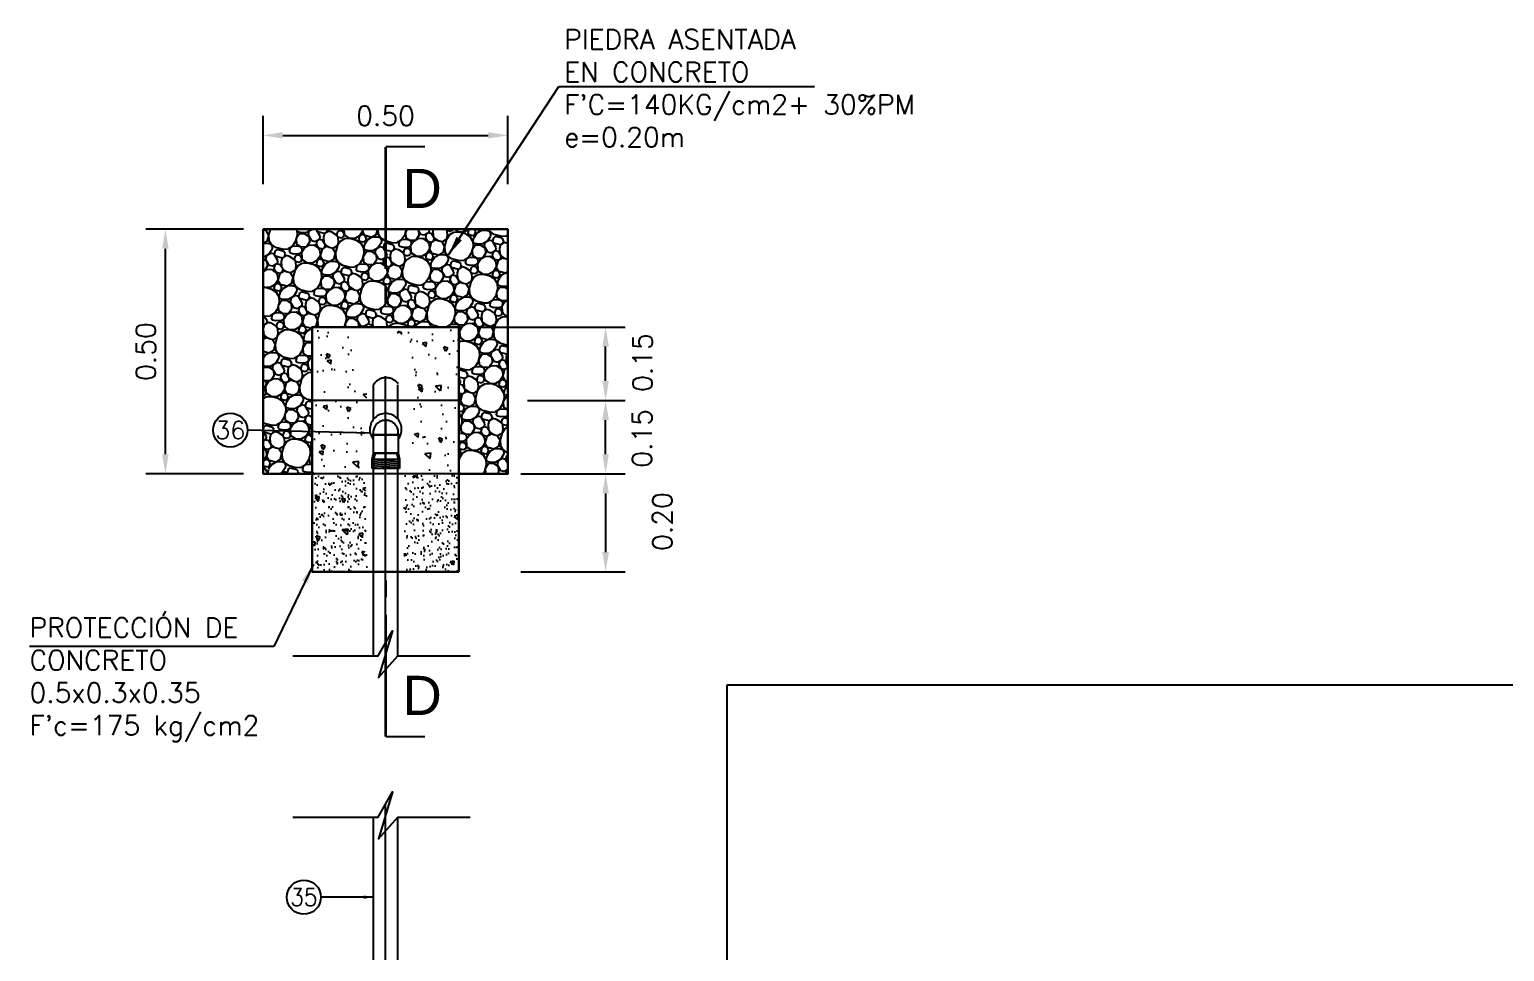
# Model space of a CAD drawing. Header units: metres. Extents: x -90 to 2507, y -28 to 972.
# Drawn here: x 149.671 to 152.687, y 197.956 to 199.84 of the extents above; entities that cross this region are included whole.
import ezdxf
from ezdxf.enums import TextEntityAlignment as Align

# ---------------------------------------------------------------- set-up
doc = ezdxf.new("R2010")
doc.units = ezdxf.units.M
for name, pattern in [('CENTER', [50.8, 31.75, -6.35, 6.35, -6.35]), ('DASHED', [19.05, 12.7, -6.35]), ('HIDDEN', [9.525, 6.35, -3.175]), ('HIDDEN2', [0.1875, 0.125, -0.0625])]:
    doc.linetypes.add(name, pattern=pattern)
for name, color, linetype in [('A-MURO', 6, 'Continuous'), ('G-achurado', 9, 'Continuous'), ('G-acotado', 8, 'Continuous'), ('G-ejes', 9, 'CENTER'), ('G-proyecciones', 2, 'HIDDEN'), ('G-SIMBOLOGIA', 2, 'Continuous'), ('G-textos-notas', 7, 'Continuous'), ('S-TUBERIAS-NUEVAS', 3, 'Continuous')]:
    doc.layers.add(name, color=color, linetype=linetype)
doc.styles.add('01COTAS', font='romans.shx')
doc.styles.add('ARIAL', font='arial.ttf', dxfattribs={"height": 1})
doc.dimstyles.new('DIM-10-CORTE', dxfattribs={"dimscale": 0.01, "dimtxt": 2, "dimasz": 2, "dimexe": 2, "dimexo": 2, "dimgap": 1, "dimtad": 1, "dimtih": 1, "dimtoh": 1, "dimdsep": 46, "dimtxsty": '01COTAS', "dimcen": 25, "dimclrd": 256, "dimclre": 256, "dimclrt": 7, "dimadec": 0, "dimazin": 0, "dimtfac": 1, "dimtmove": 2, "dimatfit": 3, "dimfxl": 1, "dimtolj": 1, "dimtzin": 0, "dimarcsym": 0})
doc.dimstyles.new('DIM-20-PLANTA', dxfattribs={"dimscale": 0.02, "dimtxt": 2, "dimasz": 2, "dimexe": 2, "dimexo": 2, "dimgap": 1, "dimtad": 1, "dimzin": 1, "dimdsep": 46, "dimtxsty": '01COTAS', "dimcen": 25, "dimclrd": 9, "dimclre": 9, "dimclrt": 7, "dimadec": 0, "dimazin": 0, "dimtfac": 1, "dimtmove": 2, "dimatfit": 3, "dimfxl": 1, "dimtolj": 1, "dimtzin": 0, "dimarcsym": 0})

# ---------------------------------------------------------------- blocks, each defined once
blk = doc.blocks.new('CORTE-VERTICAL')
at = {"color": 5, "const_width": 0.28}
for points in [[(0, 0), (0, -12.49)], [(0, -14.25), (0, -16)]]:
    blk.add_lwpolyline(points, dxfattribs=at)
blk.add_lwpolyline([(4, 0), (0, 0)])
at = {"color": 3, "style": 'ARIAL'}
blk.add_attdef('A', text='', height=4, dxfattribs=at).set_placement((3.44, -2.77), align=Align.MIDDLE)
blk = doc.blocks.new('*D147')
at = {"layer": 'Defpoints', "color": 0, "transparency": 16777216}
for p in [(150.6358, 198.9319), (150.6358, 198.7319), (150.8492, 198.7319)]:
    blk.add_point(p, dxfattribs=at)
at = {"layer": 'G-achurado', "color": 9, "lineweight": -2, "transparency": 16777216}
for p, q in [((150.6758, 198.9319), (150.8892, 198.9319)), ((150.8492, 198.8919), (150.8492, 198.7719)), ((150.6758, 198.7319), (150.8892, 198.7319))]:
    blk.add_line(p, q, dxfattribs=at)
at = {"layer": 'G-achurado', "color": 9, "transparency": 16777216}
for points in [[(150.8425, 198.8919), (150.8559, 198.8919), (150.8492, 198.9319)], [(150.8425, 198.7719), (150.8559, 198.7719), (150.8492, 198.7319)]]:
    blk.add_solid(points, dxfattribs=at)
at = {"layer": 'G-achurado', "color": 7, "transparency": 16777216, "insert": (150.965, 198.8344), "char_height": 0.04, "attachment_point": 5, "rotation": 90, "style": '01COTAS'}
blk.add_mtext('\\A1;0.20', dxfattribs=at)
blk = doc.blocks.new('*D148')
at = {"layer": 'Defpoints', "color": 0, "transparency": 16777216}
for p in [(150.6492, 199.6238), (150.1492, 199.4838), (150.6492, 199.4838)]:
    blk.add_point(p, dxfattribs=at)
at = {"layer": 'G-achurado', "color": 9, "lineweight": -2, "transparency": 16777216}
for p, q in [((150.1492, 199.5238), (150.1492, 199.6638)), ((150.6492, 199.5238), (150.6492, 199.6638)), ((150.1892, 199.6238), (150.6092, 199.6238))]:
    blk.add_line(p, q, dxfattribs=at)
at = {"layer": 'G-achurado', "color": 9, "transparency": 16777216}
for points in [[(150.1892, 199.6305), (150.1892, 199.6172), (150.1492, 199.6238)], [(150.6092, 199.6305), (150.6092, 199.6172), (150.6492, 199.6238)]]:
    blk.add_solid(points, dxfattribs=at)
at = {"layer": 'G-achurado', "color": 7, "transparency": 16777216, "insert": (150.3992, 199.6638), "char_height": 0.04, "attachment_point": 5, "style": '01COTAS'}
blk.add_mtext('\\A1;0.50', dxfattribs=at)
blk = doc.blocks.new('*D149')
at = {"layer": 'Defpoints', "color": 0, "transparency": 16777216}
for p in [(149.9492, 199.4319), (150.1492, 199.4319), (150.1492, 198.9319)]:
    blk.add_point(p, dxfattribs=at)
at = {"layer": 'G-achurado', "color": 9, "lineweight": -2, "transparency": 16777216}
for p, q in [((150.1092, 199.4319), (149.9092, 199.4319)), ((149.9492, 198.9719), (149.9492, 199.3919)), ((150.1092, 198.9319), (149.9092, 198.9319))]:
    blk.add_line(p, q, dxfattribs=at)
at = {"layer": 'G-achurado', "color": 9, "transparency": 16777216}
for points in [[(149.9425, 199.3919), (149.9559, 199.3919), (149.9492, 199.4319)], [(149.9425, 198.9719), (149.9559, 198.9719), (149.9492, 198.9319)]]:
    blk.add_solid(points, dxfattribs=at)
at = {"layer": 'G-achurado', "color": 7, "transparency": 16777216, "insert": (149.9092, 199.1819), "char_height": 0.04, "attachment_point": 5, "rotation": 90, "style": '01COTAS'}
blk.add_mtext('\\A1;0.50', dxfattribs=at)
blk = doc.blocks.new('*D150')
at = {"layer": 'Defpoints', "color": 0, "transparency": 16777216}
for p in [(150.6492, 199.0819), (150.8492, 199.0819), (150.6358, 198.9319)]:
    blk.add_point(p, dxfattribs=at)
at = {"layer": 'G-achurado', "color": 9, "lineweight": -2, "transparency": 16777216}
for p, q in [((150.6892, 199.0819), (150.8892, 199.0819)), ((150.8492, 198.9719), (150.8492, 199.0419)), ((150.6758, 198.9319), (150.8892, 198.9319))]:
    blk.add_line(p, q, dxfattribs=at)
at = {"layer": 'G-achurado', "color": 9, "transparency": 16777216}
for points in [[(150.8425, 199.0419), (150.8559, 199.0419), (150.8492, 199.0819)], [(150.8425, 198.9719), (150.8559, 198.9719), (150.8492, 198.9319)]]:
    blk.add_solid(points, dxfattribs=at)
at = {"layer": 'G-achurado', "color": 7, "transparency": 16777216, "insert": (150.9237, 199.0045), "char_height": 0.04, "attachment_point": 5, "rotation": 90, "style": '01COTAS'}
blk.add_mtext('\\A1;0.15', dxfattribs=at)
blk = doc.blocks.new('*D151')
at = {"layer": 'Defpoints', "color": 0, "transparency": 16777216}
for p in [(150.5492, 199.2319), (150.8492, 199.2319), (150.6492, 199.0819)]:
    blk.add_point(p, dxfattribs=at)
at = {"layer": 'G-achurado', "color": 9, "lineweight": -2, "transparency": 16777216}
for p, q in [((150.5892, 199.2319), (150.8892, 199.2319)), ((150.8492, 199.1219), (150.8492, 199.1919)), ((150.6892, 199.0819), (150.8892, 199.0819))]:
    blk.add_line(p, q, dxfattribs=at)
at = {"layer": 'G-achurado', "color": 9, "transparency": 16777216}
for points in [[(150.8425, 199.1919), (150.8559, 199.1919), (150.8492, 199.2319)], [(150.8425, 199.1219), (150.8559, 199.1219), (150.8492, 199.0819)]]:
    blk.add_solid(points, dxfattribs=at)
at = {"layer": 'G-achurado', "color": 7, "transparency": 16777216, "insert": (150.9246, 199.1595), "char_height": 0.04, "attachment_point": 5, "rotation": 90, "style": '01COTAS'}
blk.add_mtext('\\A1;0.15', dxfattribs=at)

msp = doc.modelspace()

# ---------------------------------------------------------------- hatches: boundary and pattern name
at = {"layer": 'G-achurado', "linetype": 'Continuous'}
h = msp.add_hatch(dxfattribs=at)
h.set_pattern_fill('STONES', color=252, scale=0.1, angle=120, style=0)
h.set_pattern_definition([(120, (347.90526, 42.95583), (-0.08660254, -0.05), [0.005, -0.015, 0.005, -0.075]), (120, (347.8841, 42.97248), (-0.08660254, -0.05), [0.005, -0.095]), (120, (347.90044, 42.92418), (-0.08660254, -0.05), [0.01, -0.09]), (120, (347.90861, 42.90003), (-0.08660254, -0.05), [0.015, -0.085]), (120, (347.87928, 42.94083), (-0.08660254, -0.05), [0.01, -0.01, 0.015, -0.065]), (120, (347.86879, 42.929), (-0.08660254, -0.05), [0.015, -0.085]), (120, (347.87696, 42.90485), (-0.08660254, -0.05), [0.015, -0.035, 0.015, -0.035]), (120, (347.87397, 42.88003), (-0.08660254, -0.05), [0.015, -0.005, 0.005, -0.075]), (120, (347.83281, 42.93132), (-0.08660254, -0.05), [0.005, -0.095]), (120, (347.83415, 42.909), (-0.08660254, -0.05), [0.01, -0.09]), (210, (347.86232, 42.85021), (0.05, -0.08660254), [0.01, -0.09]), (210, (347.91794, 42.89387), (0.05, -0.08660254), [0.005, -0.01, 0.015, -0.07]), (210, (347.89678, 42.91052), (0.05, -0.08660254), [0.02, -0.005, 0.005, -0.07]), (210, (347.86763, 42.91101), (0.05, -0.08660254), [0.015, -0.085]), (210, (347.9041, 42.93784), (0.05, -0.08660254), [0.01, -0.09]), (210, (347.83232, 42.90217), (0.05, -0.08660254), [0.01, -0.09]), (210, (347.88178, 42.9365), (0.05, -0.08660254), [0.01, -0.05, 0.005, -0.035]), (210, (347.83098, 42.92449), (0.05, -0.08660254), [0.005, -0.005, 0.005, -0.085]), (210, (347.86745, 42.95132), (0.05, -0.08660254), [0.01, -0.015, 0.01, -0.065]), (210, (347.8866, 42.96815), (0.05, -0.08660254), [0.01, -0.09]), (165, (347.929105, 42.89454), (-0.08660254, -0.05), [0.0141421, -0.02828427, 0.0212132, -0.077781786]), (165, (347.931605, 42.89021), (-0.08660254, -0.05), [0.014142136, -0.12727922]), (165, (347.895444, 42.93284), (-0.08660254, -0.05), [0.014142136, -0.12727922]), (165, (347.85714, 42.89918), (-0.08660254, -0.05), [0.014142136, -0.12727922]), (165, (347.877944, 42.96315), (-0.08660254, -0.05), [0.014142136, -0.12727922]), (165, (347.911784, 42.88454), (-0.08660254, -0.05), [0.007071068, -0.13435029]), (165, (347.8808, 42.8782), (-0.08660254, -0.05), [0.007071068, -0.13435029]), (165, (347.906114, 42.90436), (-0.08660254, -0.05), [0.007071068, -0.13435029]), (165, (347.8708, 42.89552), (-0.08660254, -0.05), [0.007071068, -0.13435029]), (165, (347.873124, 42.9315), (-0.08660254, -0.05), [0.007071068, -0.13435029]), (165, (347.82549, 42.904), (-0.08660254, -0.05), [0.007071068, -0.13435029]), (165, (347.82915, 42.91766), (-0.08660254, -0.05), [0.007071068, -0.13435029]), (165, (347.874284, 42.94949), (-0.08660254, -0.05), [0.007071068, -0.13435029]), (165, (347.893435, 42.96632), (-0.08660254, -0.05), [0.007071068, -0.13435029]), (165, (347.858794, 42.94632), (-0.08660254, -0.05), [0.007071068, -0.13435029]), (165, (347.81549, 42.92132), (-0.08660254, -0.05), [0.007071068, -0.13435029]), (165, (347.83031, 42.93565), (-0.08660254, -0.05), [0.007071068, -0.13435029]), (255, (347.83165, 42.91333), (0.05, -0.08660254), [0.007071068, -0.13435029]), (255, (347.81799, 42.91699), (0.05, -0.08660254), [0.007071068, -0.13435029]), (255, (347.83281, 42.93132), (0.05, -0.08660254), [0.007071068, -0.13435029]), (255, (347.80799, 42.93431), (0.05, -0.08660254), [0.007071068, -0.13435029]), (255, (347.8633, 42.90851), (0.05, -0.08660254), [0.007071068, -0.13435029]), (255, (347.87696, 42.90485), (0.05, -0.08660254), [0.007071068, -0.13435029]), (255, (347.913614, 42.89137), (0.05, -0.08660254), [0.007071068, -0.13435029]), (255, (347.908614, 42.90003), (0.05, -0.08660254), [0.007071068, -0.13435029]), (255, (347.8733, 42.89119), (0.05, -0.08660254), [0.007071068, -0.13435029]), (255, (347.896294, 42.88137), (0.05, -0.08660254), [0.007071068, -0.13435029]), (255, (347.879284, 42.94083), (0.05, -0.08660254), [0.007071068, -0.13435029]), (255, (347.863124, 42.94882), (0.05, -0.08660254), [0.007071068, -0.13435029]), (255, (347.877944, 42.96315), (0.05, -0.08660254), [0.007071068, -0.13435029]), (255, (347.869284, 42.95815), (0.05, -0.08660254), [0.007071068, -0.13435029]), (255, (347.884105, 42.97248), (0.05, -0.08660254), [0.007071068, -0.13435029]), (255, (347.87214, 42.8732), (0.05, -0.08660254), [0.014142136, -0.12727922]), (255, (347.873124, 42.9315), (0.05, -0.08660254), [0.014142136, -0.12727922]), (255, (347.905935, 42.94467), (0.05, -0.08660254), [0.03535534, -0.106066017]), (146.565051, (347.896964, 42.87021), (-0.05, 0.08660254), [0.01118, -0.212426798]), (146.565051, (347.915444, 42.8982), (-0.05, 0.08660254), [0.01118, -0.212426798]), (146.565051, (347.866473, 42.89302), (-0.05, 0.08660254), [0.01118, -0.212426798]), (146.565051, (347.902765, 42.960162), (-0.05, 0.08660254), [0.01118, -0.212426798]), (146.565051, (347.888614, 42.93467), (-0.05, 0.08660254), [0.01118, -0.212426798]), (146.565051, (347.866294, 42.933332), (-0.05, 0.08660254), [0.01118, -0.212426798]), (146.565051, (347.843483, 42.90284), (-0.05, 0.08660254), [0.01118, -0.212426798]), (146.565051, (347.830313, 42.935653), (-0.05, 0.08660254), [0.01118, -0.212426798]), (183.434949, (347.891964, 42.87887), (-0.0866025404, -0.05), [0.01118, -0.212426798]), (183.434949, (347.887633, 42.87637), (-0.0866025404, -0.05), [0.01118, -0.212426798]), (183.434949, (347.854643, 42.90351), (-0.0866025404, -0.05), [0.02236, -0.201246798]), (183.434949, (347.841473, 42.936323), (-0.0866025404, -0.05), [0.01118, -0.212426798]), (183.434949, (347.856964, 42.939493), (-0.0866025404, -0.05), [0.01118, -0.212426798]), (183.434949, (347.899284, 42.90619), (-0.0866025404, -0.05), [0.01118, -0.212426798]), (183.434949, (347.826653, 42.921993), (-0.0866025404, -0.05), [0.01118, -0.212426798]), (183.434949, (347.823483, 42.937483), (-0.0866025404, -0.05), [0.01118, -0.212426798]), (236.565051, (347.868483, 42.85954), (-0.08660254, -0.05), [0.01118, -0.212426798]), (236.565051, (347.910265, 42.94717), (-0.08660254, -0.05), [0.01118, -0.212426798]), (236.565051, (347.876473, 42.8757), (-0.08660254, -0.05), [0.01118, -0.212426798]), (236.565051, (347.847633, 42.945653), (-0.08660254, -0.05), [0.01118, -0.212426798]), (236.565051, (347.869464, 42.91784), (-0.08660254, -0.05), [0.01118, -0.212426798]), (236.565051, (347.837143, 42.933823), (-0.08660254, -0.05), [0.01118, -0.212426798]), (236.565051, (347.879464, 42.90052), (-0.08660254, -0.05), [0.01118, -0.212426798]), (236.565051, (347.906784, 42.8932), (-0.08660254, -0.05), [0.01118, -0.212426798]), (273.434949, (347.870313, 42.86637), (0.05, -0.0866025404), [0.01118, -0.212426798]), (273.434949, (347.900444, 42.92418), (0.05, -0.0866025404), [0.01118, -0.212426798]), (273.434949, (347.871473, 42.88436), (0.05, -0.0866025404), [0.01118, -0.212426798]), (273.434949, (347.876114, 42.956323), (0.05, -0.0866025404), [0.01118, -0.212426798]), (273.434949, (347.905265, 42.955832), (0.05, -0.0866025404), [0.01118, -0.212426798]), (273.434949, (347.830983, 42.924493), (0.05, -0.0866025404), [0.01118, -0.212426798]), (273.434949, (347.868794, 42.929), (0.05, -0.0866025404), [0.01118, -0.212426798]), (273.434949, (347.870313, 42.86637), (0.05, -0.0866025404), [0.01118, -0.212426798]), (273.434949, (347.846964, 42.956813), (0.05, -0.0866025404), [0.01118, -0.212426798]), (3.434949, (347.929105, 42.89454), (0.0866025404, 0.05), [0.01118, -0.212426798])])
h.paths.add_polyline_path([(150.1492, 199.4319), (150.1492, 198.9319), (150.2492, 198.9319), (150.2492, 199.2319), (150.5492, 199.2319), (150.5492, 198.9319), (150.6492, 198.9319), (150.6492, 199.4319)])
at = {"layer": 'G-achurado'}
h = msp.add_hatch(dxfattribs=at)
h.set_pattern_fill('AR-CONC', color=256, scale=0.00051, angle=90, style=0)
h.set_pattern_definition([(140, (356.87426, 74.18081), (0.008128934, 0.09291418), [0.0097155, -0.1068705]), (85, (356.87426, 74.18081), (-0.09743899, -0.017974145), [0.0077724, -0.085496698]), (190.451445, (356.87494, 74.18855), (-0.089310053, 0.074940036), [0.008256904, -0.090826025]), (136.1842, (356.84835, 74.18081), (0.021441587, 0.13825031), [0.01457325, -0.16030575]), (186.63556, (356.85014, 74.19233), (-0.12618732, 0.12107611), [0.01238536, -0.13623916]), (81.18415, (356.84835, 74.18081), (-0.12618732, 0.12107611), [0.01165858, -0.12824446]), (111, (356.85483, 74.19376), (0.05215525, 0.07732334), [0.0097155, -0.1068705]), (56, (356.85483, 74.19376), (-0.093935863, 0.031519034), [0.0077724, -0.0854964]), (161.451445, (356.85918, 74.200205), (-0.041780612, 0.108842374), [0.008256904, -0.09082587]), (127.5, (356.87426, 74.180807), (-0.04312307, 0.0015751877), [0, -0.08446008, 0, -0.0867918, 0, -0.08582025]), (97.5, (356.87426, 74.180807), (-0.051092093, 0.034078028), [0, -0.04948428, 0, -0.08251698, 0, -0.03270885]), (57.5, (356.87426, 74.15192), (0.0029216594, 0.0691512035), [0, -0.032385, 0, -0.1010412, 0, -0.1340739]), (47.5, (356.87426, 74.138966), (-0.01296751, 0.075545883), [0, -0.0421005, 0, -0.06710172, 0, -0.0952119])])
h.paths.add_polyline_path([(150.2492, 198.7319), (150.3569, 198.7319), (150.3627, 199.2319), (150.3752, 199.2319), (150.2492, 199.2319)])
h.paths.add_polyline_path([(150.5492, 199.2319), (150.4233, 199.2319), (150.421, 199.2211), (150.4436, 199.2114), (150.4534, 198.9222), (150.5022, 198.9312), (150.5022, 198.7312), (150.5492, 198.7336)])
at = {"layer": 'G-achurado', "linetype": 'Continuous'}
h = msp.add_hatch(dxfattribs=at)
h.set_pattern_fill('ANSI31', color=252, scale=0.1, angle=120, style=0)
h.set_pattern_definition([(355, (165.244943, 229.477367), (0.0003641046, 0.00416173443), [])])
h.paths.add_polyline_path([(150.4248, 198.9431), (150.4248, 198.9622), (150.3748, 198.9619), (150.3747, 198.9431)])
at = {"layer": 'G-achurado'}
h = msp.add_hatch(dxfattribs=at)
h.set_pattern_fill('AR-SAND', color=8, scale=0.0005)
h.set_pattern_definition([(37.5, (5.439741, 0.898285), (-0.0008000156, 0.0244706619), [0, -0.019304, 0, -0.02159, 0, -0.0206375]), (7.5, (5.43974, 0.898285), (0.022476164, 0.035841255), [0, -0.010414, 0, -0.017399, 0, -0.0066675]), (327.5, (5.42412, 0.898285), (0.0395496185, 7.18592e-05), [0, -0.00635, 0, -0.02286, 0, -0.029845]), (317.5, (5.42412, 0.898285), (0.0381778226, 0.011146466), [0, -0.003175, 0, -0.014986, 0, -0.017145])])
h.paths.add_polyline_path([(150.5022, 198.7312), (150.5498, 198.7312), (150.5498, 198.9312), (150.5022, 198.9312)])
h.paths.add_polyline_path([(150.5022, 198.9312), (150.4374, 198.9312), (150.4374, 198.7312), (150.5022, 198.7312)])
h.paths.add_polyline_path([(150.3611, 198.9313), (150.2498, 198.9312), (150.2498, 198.7312), (150.3611, 198.7313)])

# ---------------------------------------------------------------- linework, layer by layer
at = {"color": 8}
for p, q in [((150.3997, 198.9431), (150.3997, 199.04)), ((150.3716, 199.0119), (150.4279, 199.0119)), ((150.3716, 199.0119), (150.4279, 199.0119))]:
    msp.add_line(p, q, dxfattribs=at)
msp.add_line((150.4279, 199.0119), (150.3716, 199.0119))
at = {"color": 1}
for points in [[(150.2098, 198.5599), (150.3845, 198.5599), (150.4133, 198.6112), (150.3847, 198.5155), (150.4247, 198.56), (150.572, 198.56)], [(150.2098, 198.2304), (150.3845, 198.2304), (150.4133, 198.2819), (150.3847, 198.186), (150.4247, 198.2305), (150.572, 198.2305)]]:
    msp.add_lwpolyline(points, dxfattribs=at)
at = {"layer": 'A-MURO', "color": 1, "ltscale": 0.18}
for p, q in [((151.0979, 197.9008), (151.0979, 198.5008)), ((151.0979, 198.5008), (155.0979, 198.5008))]:
    msp.add_line(p, q, dxfattribs=at)
at = {"layer": 'G-ejes', "color": 8, "linetype": 'CENTER', "ltscale": 0.1}
for p, q in [((150.3993, 198.5318), (150.3992, 199.1319)), ((150.3994, 197.7543), (150.3994, 198.257))]:
    msp.add_line(p, q, dxfattribs=at)
at = {"layer": 'G-proyecciones', "linetype": 'HIDDEN', "ltscale": 0.5}
for p, q in [((150.5492, 199.0819), (150.2492, 199.0819)), ((150.5492, 198.9319), (150.2492, 198.9319)), ((150.5492, 198.9319), (150.2492, 198.9319))]:
    msp.add_line(p, q, dxfattribs=at)
at = {"layer": 'G-SIMBOLOGIA', "color": 2, "lineweight": 30, "ltscale": 3}
msp.add_lwpolyline([(150.2492, 198.9319), (150.1492, 198.9319), (150.1492, 199.4319), (150.6492, 199.4319), (150.6492, 198.9319), (150.5492, 198.9319)], dxfattribs=at)
msp.add_lwpolyline([(150.5492, 198.7319), (150.5492, 199.2319), (150.2492, 199.2319), (150.2492, 198.7319)], close=True, dxfattribs=at)
at = {"layer": 'G-textos-notas', "color": 1}
for centre in [(150.0819, 199.0213), (150.2323, 198.0667)]:
    msp.add_circle(centre, 0.035, dxfattribs=at)
at = {"layer": 'S-TUBERIAS-NUEVAS'}
for p, q in [((150.3747, 198.9744), (150.4248, 198.9744)), ((150.4248, 198.9744), (150.3747, 198.9744)), ((150.3747, 198.9744), (150.4248, 198.9744))]:
    msp.add_line(p, q, dxfattribs=at)
at = {"layer": 'S-TUBERIAS-NUEVAS', "linetype": 'HIDDEN2', "ltscale": 4}
for points in [[(150.3747, 199.0436), (150.3747, 199.1142)], [(150.4247, 199.0436), (150.4247, 199.1142)]]:
    msp.add_lwpolyline(points, dxfattribs=at)
at = {"layer": 'S-TUBERIAS-NUEVAS', "linetype": 'DASHED', "ltscale": 0.1}
for points in [[(150.4248, 199.0099), (150.4248, 198.9744), (150.4279, 198.9619), (150.4279, 198.9431), (150.3716, 198.9431), (150.3716, 198.9619), (150.3747, 198.9744), (150.3747, 199.0099)], [(150.3747, 198.5599), (150.3747, 198.9431)], [(150.4247, 198.56), (150.4247, 198.9431)], [(150.3747, 197.7543), (150.3747, 198.2304)], [(150.4247, 197.7543), (150.4247, 198.2305)]]:
    msp.add_lwpolyline(points, dxfattribs=at)
at = {"layer": 'S-TUBERIAS-NUEVAS'}
for points in [[(150.3779, 198.9744), (150.3779, 198.9744), (150.3747, 198.9619), (150.3747, 198.9431)], [(150.4216, 198.9744), (150.4216, 198.9744), (150.4248, 198.9619), (150.4248, 198.9431)], [(150.3716, 198.9619), (150.4279, 198.9619)]]:
    msp.add_lwpolyline(points, dxfattribs=at)
at = {"layer": 'S-TUBERIAS-NUEVAS', "linetype": 'HIDDEN2', "ltscale": 4}
for centre, radius, start, end in [((150.4005, 199.0979), 0.0305, 36.9658, 147.7108), ((150.3997, 199.0228), 0.0325, 320.3108, 219.6892), ((150.3997, 199.0158), 0.0257, 346.7277, 193.2723)]:
    msp.add_arc(centre, radius, start, end, dxfattribs=at)

# ---------------------------------------------------------------- block references
at = {"layer": 'G-SIMBOLOGIA'}
ref = msp.add_blockref('CORTE-VERTICAL', (150.3997, 199.6001), dxfattribs=dict(at, xscale=0.02, yscale=0.02, zscale=0.02))
ref.add_attrib('A', 'D', dxfattribs={"layer": '0', "color": 3, "height": 0.08, "style": 'ARIAL'}).set_placement((150.474, 199.5153), align=Align.MIDDLE)
ref = msp.add_blockref('CORTE-VERTICAL', (150.3997, 198.3944), dxfattribs=dict(at, xscale=-0.02, yscale=0.02, zscale=0.02, rotation=180))
ref.add_attrib('A', 'D', dxfattribs={"layer": '0', "color": 3, "height": 0.08, "style": 'ARIAL'}).set_placement((150.474, 198.4791), align=Align.MIDDLE)

# ---------------------------------------------------------------- texts
at = {"layer": 'G-textos-notas', "style": '01COTAS'}
msp.add_text('36', height=0.036, dxfattribs=at).set_placement((150.0819, 199.0213), align=Align.MIDDLE)
at = {"layer": 'G-textos-notas', "style": '01COTAS', "width": 0.9}
msp.add_text('35', height=0.036, dxfattribs=at).set_placement((150.2323, 198.0667), align=Align.MIDDLE)
at = {"layer": 'G-textos-notas', "color": 7, "char_height": 0.04, "attachment_point": 1, "style": '01COTAS'}
for s, insert, width in [("PIEDRA ASENTADA \\PEN CONCRETO  \\PF'C=140KG/cm2+ 30%PM \\Pe=0.20m", (150.7645, 199.8402), 1.189735), ("PROTECCIÓN DE CONCRETO 0.5x0.3x0.35 F'c=175 kg/cm2", (149.6714, 198.6378), 0.624047)]:
    msp.add_mtext(s, dxfattribs=dict(at, insert=insert, width=width))

# ---------------------------------------------------------------- dimensions: what is measured, and where the dimension line sits
at = {"layer": 'G-achurado'}
dim = msp.add_linear_dim(base=(150.6492, 199.6238), p1=(150.1492, 199.4838), p2=(150.6492, 199.4838), text='0.50', dimstyle='DIM-20-PLANTA', dxfattribs=at)
dim.commit()
dim.dimension.update_dxf_attribs({"geometry": '*D148', "text_midpoint": (150.3992, 199.6638)})
dim = msp.add_linear_dim(base=(149.9492, 199.4319), p1=(150.1492, 198.9319), p2=(150.1492, 199.4319), angle=270, dimstyle='DIM-20-PLANTA', dxfattribs=at)
dim.commit()
dim.dimension.update_dxf_attribs({"geometry": '*D149', "text_midpoint": (149.9092, 199.1819)})
for base, p1, p2, picture, middle in [((150.8492, 199.2319), (150.6492, 199.0819), (150.5492, 199.2319), '*D151', (150.9246, 199.1595)), ((150.8492, 199.0819), (150.6358, 198.9319), (150.6492, 199.0819), '*D150', (150.9237, 199.0045)), ((150.8492, 198.7319), (150.6358, 198.9319), (150.6358, 198.7319), '*D147', (150.965, 198.8344))]:
    dim = msp.add_linear_dim(base=base, p1=p1, p2=p2, angle=270, dimstyle='DIM-20-PLANTA', dxfattribs=at)
    dim.commit()
    dim.dimension.update_dxf_attribs({"geometry": picture, "text_midpoint": middle, "dimtype": 160})

# ---------------------------------------------------------------- leaders
at = {"layer": 'G-acotado', "color": 5}
for points in [[(150.3681, 199.0154), (150.1169, 199.0213)], [(150.3747, 198.0667), (150.2673, 198.0667)]]:
    msp.add_leader(points, dimstyle='DIM-10-CORTE', dxfattribs=at)
at = {"layer": 'G-acotado', "color": 7}
msp.add_leader([(150.2518, 198.7474), (150.1706, 198.5793), (149.6714, 198.5793)], dimstyle='DIM-20-PLANTA', dxfattribs=at)
at = {"layer": 'G-textos-notas', "color": 7}
msp.add_leader([(150.5279, 199.3794), (150.7536, 199.724), (151.2763, 199.724)], dimstyle='DIM-20-PLANTA', dxfattribs=at)

doc.saveas('drawing.dxf')
